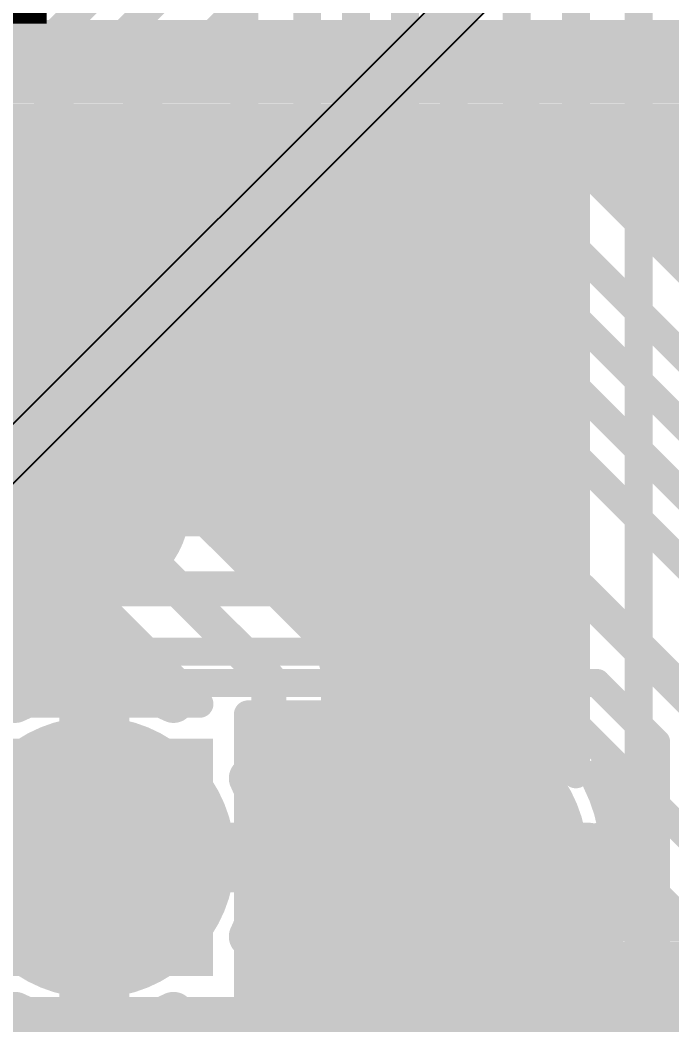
# Model space of a CAD drawing. Header units: millimetres. Extents: x 0.11 to 5.67, y 0.55 to 4.24.
# Drawn here: x 2.3698 to 2.5536, y 2.7903 to 3.0738 of the extents above; entities that cross this region are included whole.
import ezdxf

# ---------------------------------------------------------------- set-up
doc = ezdxf.new("R2010")
doc.units = ezdxf.units.MM
doc.header["$MEASUREMENT"] = 0
for name, color, linetype in [('BottomLayer', 5, 'Continuous'), ('BottomSolder', 6, 'Continuous'), ('InternalPlane1', 76, 'Continuous'), ('InternalPlane2', 16, 'Continuous'), ('MultiLayer', 9, 'Continuous'), ('PadHoleLayer', 156, 'Continuous'), ('TopLayer', 1, 'Continuous'), ('TopOverlay', 2, 'Continuous'), ('TopSolder', 216, 'Continuous'), ('ViaHoleLayer', 16, 'Continuous')]:
    doc.layers.add(name, color=color, linetype=linetype)

# ---------------------------------------------------------------- blocks, each defined once
blk = doc.blocks.new('NANOPINEO_CORE_1')
at = {"layer": 'BottomLayer', "const_width": 0.0315}
blk.add_lwpolyline([(0.66142, -0.49606, 1), (0.69291, -0.49606, 1)], format="xyb", close=True, dxfattribs=at)
at = {"layer": 'BottomLayer'}
blk.add_solid([(0.80807, -0.52756), (0.80807, -0.46457), (0.74508, -0.52756), (0.74508, -0.46457)], dxfattribs=at)
at = {"layer": 'BottomSolder', "const_width": 0.03346}
blk.add_lwpolyline([(0.66043, -0.49606, 1), (0.6939, -0.49606, 1)], format="xyb", close=True, dxfattribs=at)
at = {"layer": 'BottomSolder'}
blk.add_solid([(0.81004, -0.52953), (0.81004, -0.4626), (0.74311, -0.52953), (0.74311, -0.4626)], dxfattribs=at)
at = {"layer": 'InternalPlane1', "const_width": 0.01181}
for points in [[(0.65482, -0.45221, -0.240079), (0.69951, -0.45221)], [(0.75423, -0.45221, -0.240079), (0.79892, -0.45221)], [(0.63332, -0.5184, -0.240079), (0.63332, -0.47372)], [(0.72101, -0.47372, -0.240079), (0.72101, -0.5184)], [(0.73273, -0.5184, -0.240079), (0.73273, -0.47372)], [(0.69951, -0.53991, -0.240079), (0.65482, -0.53991)], [(0.79892, -0.53991, -0.240079), (0.75423, -0.53991)]]:
    blk.add_lwpolyline(points, format="xyb", dxfattribs=at)
at = {"layer": 'InternalPlane1', "const_width": 0.00591}
for points in [[(0.65187, -0.45221, 1), (0.65778, -0.45221, 1)], [(0.69655, -0.45221, 1), (0.70246, -0.45221, 1)], [(0.75128, -0.45221, 1), (0.75719, -0.45221, 1)], [(0.79596, -0.45221, 1), (0.80187, -0.45221, 1)], [(0.63036, -0.47372, 1), (0.63627, -0.47372, 1)], [(0.71806, -0.47372, 1), (0.72397, -0.47372, 1)], [(0.72977, -0.47372, 1), (0.73568, -0.47372, 1)], [(0.63036, -0.5184, 1), (0.63627, -0.5184, 1)], [(0.71806, -0.5184, 1), (0.72397, -0.5184, 1)], [(0.72977, -0.5184, 1), (0.73568, -0.5184, 1)], [(0.65187, -0.53991, 1), (0.65778, -0.53991, 1)], [(0.69655, -0.53991, 1), (0.70246, -0.53991, 1)], [(0.75128, -0.53991, 1), (0.75719, -0.53991, 1)], [(0.79596, -0.53991, 1), (0.80187, -0.53991, 1)]]:
    blk.add_lwpolyline(points, format="xyb", close=True, dxfattribs=at)
at = {"layer": 'InternalPlane2', "const_width": 0.01181}
blk.add_lwpolyline([(0.69951, -0.43991, -0.240079), (0.65482, -0.43991)], format="xyb", dxfattribs=at)
at = {"layer": 'InternalPlane2', "const_width": 0.03968}
for points in [[(0.65732, -0.49606, 1), (0.69701, -0.49606, 1)], [(0.75673, -0.49606, 1), (0.79642, -0.49606, 1)]]:
    blk.add_lwpolyline(points, format="xyb", close=True, dxfattribs=at)
at = {"layer": 'MultiLayer', "const_width": 0.0315}
blk.add_lwpolyline([(0.66142, -0.49606, 1), (0.69291, -0.49606, 1)], format="xyb", close=True, dxfattribs=at)
at = {"layer": 'MultiLayer'}
blk.add_solid([(0.80807, -0.52756), (0.80807, -0.46457), (0.74508, -0.52756), (0.74508, -0.46457)], dxfattribs=at)
at = {"layer": 'PadHoleLayer', "const_width": 0.01969}
for points in [[(0.66732, -0.49606, 1), (0.68701, -0.49606, 1)], [(0.76673, -0.49606, 1), (0.78642, -0.49606, 1)]]:
    blk.add_lwpolyline(points, format="xyb", close=True, dxfattribs=at)
at = {"layer": 'TopLayer', "const_width": 0.0315}
blk.add_lwpolyline([(0.66142, -0.49606, 1), (0.69291, -0.49606, 1)], format="xyb", close=True, dxfattribs=at)
at = {"layer": 'TopLayer'}
blk.add_solid([(0.80807, -0.52756), (0.80807, -0.46457), (0.74508, -0.52756), (0.74508, -0.46457)], dxfattribs=at)
at = {"layer": 'TopOverlay', "const_width": 0.00787}
for points in [[(0.61811, -0.52854), (0.61811, 0.62303)], [(0.63484, -0.54528), (0.61811, -0.52854)], [(0.80807, -0.54528), (0.63484, -0.54528)], [(0.83268, -0.68307), (0.77854, -0.7372)]]:
    blk.add_lwpolyline(points, dxfattribs=at)
at = {"layer": 'TopOverlay', "const_width": 0.00394}
for points in [[(0.61614, -0.52854, 1), (0.62008, -0.52854, 1)], [(0.61614, -0.52854, 1), (0.62008, -0.52854, 1)], [(0.63287, -0.54528, 1), (0.63681, -0.54528, 1)], [(0.63287, -0.54528, 1), (0.63681, -0.54528, 1)]]:
    blk.add_lwpolyline(points, format="xyb", close=True, dxfattribs=at)
at = {"layer": 'TopSolder', "const_width": 0.03346}
blk.add_lwpolyline([(0.66043, -0.49606, 1), (0.6939, -0.49606, 1)], format="xyb", close=True, dxfattribs=at)
at = {"layer": 'TopSolder'}
blk.add_solid([(0.81004, -0.52953), (0.81004, -0.4626), (0.74311, -0.52953), (0.74311, -0.4626)], dxfattribs=at)

msp = doc.modelspace()

# ---------------------------------------------------------------- linework, layer by layer
at = {"layer": 'BottomLayer'}
for points, const_width in [([(2.49213, 3.0437), (2.49213, 3.16634)], 0.00787), ([(2.50984, 3.05104), (2.50984, 3.16634)], 0.00787), ([(2.47835, 3.03799), (2.47835, 3.16063)], 0.00787), ([(2.46457, 3.03228), (2.46457, 3.15492)], 0.00787), ([(2.45079, 3.02657), (2.45079, 3.14922)], 0.00787), ([(2.43307, 3.02657), (2.43307, 3.14188)], 0.00787), ([(2.31985, 3.06987), (2.43307, 3.06987)], 0.00787), ([(2.50984, 3.06987), (4.4252, 3.06987)], 0.00787), ([(2.3175, 3.062), (2.43307, 3.062)], 0.00787), ([(2.50984, 3.062), (2.6561, 3.062)], 0.00787), ([(2.31048, 3.05413), (2.43307, 3.05413)], 0.00787), ([(2.50984, 3.05413), (2.64666, 3.05413)], 0.00787), ([(2.50984, 3.05104), (2.63492, 2.92595)], 0.00787), ([(2.30261, 3.04625), (2.43307, 3.04625)], 0.00787), ([(2.51463, 3.04625), (2.6409, 3.04625)], 0.00787), ([(2.49213, 3.0437), (2.67263, 2.86319)], 0.00787), ([(2.29473, 3.03838), (2.43307, 3.03838)], 0.00787), ([(2.47835, 3.03799), (2.66693, 2.84941)], 0.00787), ([(2.5225, 3.03838), (2.63731, 3.03838)], 0.00787), ([(2.46457, 3.03228), (2.66122, 2.83563)], 0.00787), ([(2.28686, 3.0305), (2.43307, 3.0305)], 0.00787), ([(2.53037, 3.0305), (2.63537, 3.0305)], 0.00787), ([(2.45079, 3.02657), (2.65551, 2.82185)], 0.00787), ([(2.27647, 3.02263), (2.43352, 3.02263)], 0.00787), ([(2.53825, 3.02263), (2.63485, 3.02263)], 0.00787), ([(2.2735, 3.01476), (2.43759, 3.01476)], 0.00787), ([(2.43826, 3.01405), (2.52022, 2.93209)], 0.00787), ([(2.54612, 3.01476), (2.63572, 3.01476)], 0.00787), ([(2.28138, 3.00688), (2.44543, 3.00688)], 0.00787), ([(2.554, 3.00688), (2.63805, 3.00688)], 0.00787), ([(2.28925, 2.99901), (2.4533, 2.99901)], 0.00787), ([(2.29712, 2.99113), (2.46117, 2.99113)], 0.00787), ([(2.305, 2.98326), (2.46905, 2.98326)], 0.00787), ([(2.31287, 2.97539), (2.47692, 2.97539)], 0.00787), ([(2.32075, 2.96751), (2.4848, 2.96751)], 0.00787), ([(2.32862, 2.95964), (2.38187, 2.95964)], 0.00787), ([(2.40159, 2.95964), (2.49267, 2.95964)], 0.00787), ([(2.33353, 2.95472), (2.37426, 2.95472)], 0.00787), ([(2.41191, 2.95176), (2.50054, 2.95176)], 0.00787), ([(2.41608, 2.94389), (2.50842, 2.94389)], 0.00787), ([(2.32579, 2.93602), (2.39173, 2.93602)], 0.00984), ([(2.41732, 2.93602), (2.51629, 2.93602)], 0.00787), ([(2.41702, 2.93209), (2.52022, 2.93209)], 0.00787), ([(2.32615, 2.91339), (2.52756, 2.91339)], 0.00984), ([(2.52756, 2.91339), (2.58071, 2.86024)], 0.00984), ([(2.31988, 2.89567), (2.50591, 2.89567)], 0.00787), ([(2.50591, 2.89567), (2.59449, 2.80709)], 0.00787), ([(2.43406, 2.87795), (2.47444, 2.87795)], 0.00787), ([(2.43406, 2.79429), (2.43406, 2.87795)], 0.00787), ([(2.43406, 2.87302), (2.46525, 2.87302)], 0.00787), ([(2.43406, 2.86515), (2.45674, 2.86515)], 0.00787), ([(2.43406, 2.85728), (2.45158, 2.85728)], 0.00787), ([(2.43406, 2.8494), (2.44849, 2.8494)], 0.00787), ([(2.39075, 2.8376), (2.43012, 2.8376)], 0.01969), ([(2.39075, 2.79823), (2.39075, 2.8376)], 0.01969), ([(2.45079, 2.8376), (2.49016, 2.8376)], 0.01969), ([(2.49016, 2.8376), (2.52953, 2.8376)], 0.01969), ([(2.49016, 2.79823), (2.49016, 2.8376)], 0.01969), ([(2.53307, 2.84345), (2.5689, 2.80762)], 0.00787), ([(2.43406, 2.84153), (2.44703, 2.84153)], 0.00787), ([(2.43406, 2.83365), (2.44703, 2.83365)], 0.00787), ([(2.53328, 2.83365), (2.54287, 2.83365)], 0.00787), ([(2.43406, 2.82578), (2.44849, 2.82578)], 0.00787), ([(2.53182, 2.82578), (2.55074, 2.82578)], 0.00787), ([(2.43406, 2.81791), (2.45159, 2.81791)], 0.00787), ([(2.52873, 2.81791), (2.55861, 2.81791)], 0.00787), ([(2.43406, 2.81003), (2.45676, 2.81003)], 0.00787), ([(2.52356, 2.81003), (2.56649, 2.81003)], 0.00787), ([(2.43406, 2.80216), (2.46527, 2.80216)], 0.00787), ([(2.51505, 2.80216), (2.56938, 2.80216)], 0.00787), ([(2.35335, 2.79429), (2.43406, 2.79429)], 0.00787), ([(2.35335, 2.79428), (2.57233, 2.79428)], 0.00787), ([(2.35335, 2.78641), (2.57941, 2.78641)], 0.00787)]:
    msp.add_lwpolyline(points, dxfattribs=dict(at, const_width=const_width))
for points, const_width in [([(2.4311, 3.06987, 1), (2.43504, 3.06987, 1)], 0.00394), ([(2.50787, 3.06987, 1), (2.51181, 3.06987, 1)], 0.00394), ([(2.4311, 3.062, 1), (2.43504, 3.062, 1)], 0.00394), ([(2.50787, 3.062, 1), (2.51181, 3.062, 1)], 0.00394), ([(2.4311, 3.05413, 1), (2.43504, 3.05413, 1)], 0.00394), ([(2.50787, 3.05413, 1), (2.51181, 3.05413, 1)], 0.00394), ([(2.50787, 3.05104, 1), (2.51181, 3.05104, 1)], 0.00394), ([(2.50787, 3.05104, 1), (2.51181, 3.05104, 1)], 0.00394), ([(2.4311, 3.04625, 1), (2.43504, 3.04625, 1)], 0.00394), ([(2.51266, 3.04625, 1), (2.5166, 3.04625, 1)], 0.00394), ([(2.49016, 3.0437, 1), (2.49409, 3.0437, 1)], 0.00394), ([(2.49016, 3.0437, 1), (2.49409, 3.0437, 1)], 0.00394), ([(2.4311, 3.03838, 1), (2.43504, 3.03838, 1)], 0.00394), ([(2.47638, 3.03799, 1), (2.48032, 3.03799, 1)], 0.00394), ([(2.47638, 3.03799, 1), (2.48032, 3.03799, 1)], 0.00394), ([(2.52053, 3.03838, 1), (2.52447, 3.03838, 1)], 0.00394), ([(2.4626, 3.03228, 1), (2.46654, 3.03228, 1)], 0.00394), ([(2.4626, 3.03228, 1), (2.46654, 3.03228, 1)], 0.00394), ([(2.4311, 3.0305, 1), (2.43504, 3.0305, 1)], 0.00394), ([(2.52841, 3.0305, 1), (2.53234, 3.0305, 1)], 0.00394), ([(2.4311, 3.02657, 1), (2.43504, 3.02657, 1)], 0.00394), ([(2.4311, 3.02657, 1), (2.43504, 3.02657, 1)], 0.00394), ([(2.4311, 3.02657, 1), (2.43504, 3.02657, 1)], 0.00394), ([(2.44882, 3.02657, 1), (2.45276, 3.02657, 1)], 0.00394), ([(2.44882, 3.02657, 1), (2.45276, 3.02657, 1)], 0.00394), ([(2.43155, 3.02263, 1), (2.43548, 3.02263, 1)], 0.00394), ([(2.53628, 3.02263, 1), (2.54022, 3.02263, 1)], 0.00394), ([(2.39665, 3.00591, 1), (2.40846, 3.00591, 1)], 0.01181), ([(2.43562, 3.01476, 1), (2.43956, 3.01476, 1)], 0.00394), ([(2.43629, 3.01405, 1), (2.44023, 3.01405, 1)], 0.00394), ([(2.43629, 3.01405, 1), (2.44023, 3.01405, 1)], 0.00394), ([(2.43629, 3.01405, 1), (2.44023, 3.01405, 1)], 0.00394), ([(2.54415, 3.01476, 1), (2.54809, 3.01476, 1)], 0.00394), ([(2.44346, 3.00688, 1), (2.44739, 3.00688, 1)], 0.00394), ([(2.55203, 3.00688, 1), (2.55597, 3.00688, 1)], 0.00394), ([(2.45133, 2.99901, 1), (2.45527, 2.99901, 1)], 0.00394), ([(2.4592, 2.99113, 1), (2.46314, 2.99113, 1)], 0.00394), ([(2.46708, 2.98326, 1), (2.47102, 2.98326, 1)], 0.00394), ([(2.47495, 2.97539, 1), (2.47889, 2.97539, 1)], 0.00394), ([(2.48283, 2.96751, 1), (2.48676, 2.96751, 1)], 0.00394), ([(2.3799, 2.95964, 1), (2.38384, 2.95964, 1)], 0.00394), ([(2.39962, 2.95964, 1), (2.40356, 2.95964, 1)], 0.00394), ([(2.4907, 2.95964, 1), (2.49464, 2.95964, 1)], 0.00394), ([(2.37229, 2.95472, 1), (2.37623, 2.95472, 1)], 0.00394), ([(2.37229, 2.95472, 1), (2.37623, 2.95472, 1)], 0.00394), ([(2.40994, 2.95176, 1), (2.41388, 2.95176, 1)], 0.00394), ([(2.49857, 2.95176, 1), (2.50251, 2.95176, 1)], 0.00394), ([(2.38583, 2.93602, 1), (2.39764, 2.93602, 1)], 0.01181), ([(2.41412, 2.94389, 1), (2.41805, 2.94389, 1)], 0.00394), ([(2.50645, 2.94389, 1), (2.51039, 2.94389, 1)], 0.00394), ([(2.38927, 2.93602, 1), (2.39419, 2.93602, 1)], 0.00492), ([(2.41535, 2.93602, 1), (2.41929, 2.93602, 1)], 0.00394), ([(2.41535, 2.93602, 1), (2.41929, 2.93602, 1)], 0.00394), ([(2.41535, 2.93602, 1), (2.41929, 2.93602, 1)], 0.00394), ([(2.51432, 2.93602, 1), (2.51826, 2.93602, 1)], 0.00394), ([(2.41505, 2.93209, 1), (2.41899, 2.93209, 1)], 0.00394), ([(2.41505, 2.93209, 1), (2.41899, 2.93209, 1)], 0.00394), ([(2.51825, 2.93209, 1), (2.52219, 2.93209, 1)], 0.00394), ([(2.51825, 2.93209, 1), (2.52219, 2.93209, 1)], 0.00394), ([(2.5251, 2.91339, 1), (2.53002, 2.91339, 1)], 0.00492), ([(2.5251, 2.91339, 1), (2.53002, 2.91339, 1)], 0.00492), ([(2.50394, 2.89567, 1), (2.50787, 2.89567, 1)], 0.00394), ([(2.50394, 2.89567, 1), (2.50787, 2.89567, 1)], 0.00394), ([(2.43209, 2.87795, 1), (2.43602, 2.87795, 1)], 0.00394), ([(2.43209, 2.87795, 1), (2.43602, 2.87795, 1)], 0.00394), ([(2.47247, 2.87795, 1), (2.47641, 2.87795, 1)], 0.00394), ([(2.47247, 2.87795, 1), (2.47641, 2.87795, 1)], 0.00394), ([(2.43209, 2.87302, 1), (2.43602, 2.87302, 1)], 0.00394), ([(2.46328, 2.87302, 1), (2.46722, 2.87302, 1)], 0.00394), ([(2.43209, 2.86515, 1), (2.43602, 2.86515, 1)], 0.00394), ([(2.45478, 2.86515, 1), (2.45871, 2.86515, 1)], 0.00394), ([(2.43209, 2.85728, 1), (2.43602, 2.85728, 1)], 0.00394), ([(2.44961, 2.85728, 1), (2.45355, 2.85728, 1)], 0.00394), ([(2.43209, 2.8494, 1), (2.43602, 2.8494, 1)], 0.00394), ([(2.44652, 2.8494, 1), (2.45046, 2.8494, 1)], 0.00394), ([(2.38583, 2.8376, 1), (2.39567, 2.8376, 1)], 0.00984), ([(2.38583, 2.8376, 1), (2.39567, 2.8376, 1)], 0.00984), ([(2.4252, 2.8376, 1), (2.43504, 2.8376, 1)], 0.00984), ([(2.44587, 2.8376, 1), (2.45571, 2.8376, 1)], 0.00984), ([(2.48524, 2.8376, 1), (2.49508, 2.8376, 1)], 0.00984), ([(2.48524, 2.8376, 1), (2.49508, 2.8376, 1)], 0.00984), ([(2.48524, 2.8376, 1), (2.49508, 2.8376, 1)], 0.00984), ([(2.52461, 2.8376, 1), (2.53445, 2.8376, 1)], 0.00984), ([(2.5311, 2.84345, 1), (2.53504, 2.84345, 1)], 0.00394), ([(2.5311, 2.84345, 1), (2.53504, 2.84345, 1)], 0.00394), ([(2.43209, 2.84153, 1), (2.43602, 2.84153, 1)], 0.00394), ([(2.44506, 2.84153, 1), (2.449, 2.84153, 1)], 0.00394), ([(2.5315, 2.8376, 1), (2.53543, 2.8376, 1)], 0.00394), ([(2.5315, 2.8376, 1), (2.53543, 2.8376, 1)], 0.00394), ([(2.43209, 2.83365, 1), (2.43602, 2.83365, 1)], 0.00394), ([(2.44506, 2.83365, 1), (2.449, 2.83365, 1)], 0.00394), ([(2.53132, 2.83365, 1), (2.53525, 2.83365, 1)], 0.00394), ([(2.5409, 2.83365, 1), (2.54483, 2.83365, 1)], 0.00394), ([(2.43209, 2.82578, 1), (2.43602, 2.82578, 1)], 0.00394), ([(2.44653, 2.82578, 1), (2.45046, 2.82578, 1)], 0.00394), ([(2.52985, 2.82578, 1), (2.53379, 2.82578, 1)], 0.00394), ([(2.54877, 2.82578, 1), (2.55271, 2.82578, 1)], 0.00394), ([(2.43209, 2.81791, 1), (2.43602, 2.81791, 1)], 0.00394), ([(2.44962, 2.81791, 1), (2.45355, 2.81791, 1)], 0.00394), ([(2.52676, 2.81791, 1), (2.5307, 2.81791, 1)], 0.00394), ([(2.43209, 2.81003, 1), (2.43602, 2.81003, 1)], 0.00394), ([(2.45479, 2.81003, 1), (2.45873, 2.81003, 1)], 0.00394), ([(2.52159, 2.81003, 1), (2.52553, 2.81003, 1)], 0.00394), ([(2.38583, 2.79823, 1), (2.39567, 2.79823, 1)], 0.00984), ([(2.48524, 2.79823, 1), (2.49508, 2.79823, 1)], 0.00984), ([(2.43209, 2.80216, 1), (2.43602, 2.80216, 1)], 0.00394), ([(2.4633, 2.80216, 1), (2.46724, 2.80216, 1)], 0.00394), ([(2.51308, 2.80216, 1), (2.51702, 2.80216, 1)], 0.00394), ([(2.43209, 2.79429, 1), (2.43602, 2.79429, 1)], 0.00394), ([(2.43209, 2.79429, 1), (2.43602, 2.79429, 1)], 0.00394)]:
    msp.add_lwpolyline(points, format="xyb", close=True, dxfattribs=dict(at, const_width=const_width))
at = {"layer": 'BottomLayer', "const_width": 0.00787}
for points in [[(2.43826, 3.01405, -0.198912), (2.43307, 3.02657)], [(2.43826, 3.01405, -0.198912), (2.43307, 3.02657)], [(2.37426, 2.95472, -0.655936), (2.41732, 2.93602)], [(2.41732, 2.93602, -0.038635), (2.41702, 2.93209)], [(2.53346, 2.8376, -1.895077), (2.47444, 2.87795)], [(2.53307, 2.84345, -0.033914), (2.53346, 2.8376)]]:
    msp.add_lwpolyline(points, format="xyb", dxfattribs=at)
at = {"layer": 'InternalPlane1', "const_width": 0.02591}
msp.add_lwpolyline([(2.37878, 2.93602, 1), (2.40469, 2.93602, 1)], format="xyb", close=True, dxfattribs=at)
at = {"layer": 'InternalPlane2'}
for p, q in [((2.49579, 3.08787), (2.31961, 2.91169)), ((2.32978, 2.90501), (2.50247, 3.0777))]:
    msp.add_line(p, q, dxfattribs=at)
at = {"layer": 'InternalPlane2', "const_width": 0.01181}
msp.add_lwpolyline([(2.32382, 2.90748), (2.5, 3.08366)], dxfattribs=at)
at = {"layer": 'InternalPlane2', "const_width": 0.02591}
for points in [[(2.38961, 3.00591, 1), (2.41551, 3.00591, 1)], [(2.37878, 2.93602, 1), (2.40469, 2.93602, 1)]]:
    msp.add_lwpolyline(points, format="xyb", close=True, dxfattribs=at)
at = {"layer": 'MultiLayer', "const_width": 0.01181}
for points in [[(2.39665, 3.00591, 1), (2.40846, 3.00591, 1)], [(2.38583, 2.93602, 1), (2.39764, 2.93602, 1)]]:
    msp.add_lwpolyline(points, format="xyb", close=True, dxfattribs=at)
at = {"layer": 'TopLayer'}
for points, const_width in [([(2.29823, 3.00807), (2.42323, 3.13307)], 0.00787), ([(2.31201, 3.00236), (2.43701, 3.12736)], 0.00787), ([(2.52657, 2.86103), (2.52657, 3.12642)], 0.00787), ([(2.54429, 2.69173), (2.54429, 3.12642)], 0.00787), ([(2.32579, 2.99666), (2.45079, 3.12166)], 0.00787), ([(2.3435, 2.98932), (2.46331, 3.10913)], 0.00787), ([(2.42406, 3.06987), (2.52657, 3.06987)], 0.00787), ([(2.41619, 3.062), (2.52657, 3.062)], 0.00787), ([(2.40831, 3.05413), (2.52657, 3.05413)], 0.00787), ([(2.40044, 3.04625), (2.52657, 3.04625)], 0.00787), ([(2.39256, 3.03838), (2.52657, 3.03838)], 0.00787), ([(2.38469, 3.0305), (2.52657, 3.0305)], 0.00787), ([(2.37682, 3.02263), (2.52657, 3.02263)], 0.00787), ([(2.36894, 3.01476), (2.52657, 3.01476)], 0.00787), ([(2.36107, 3.00688), (2.52657, 3.00688)], 0.00787), ([(2.35319, 2.99901), (2.52657, 2.99901)], 0.00787), ([(2.34532, 2.99113), (2.52657, 2.99113)], 0.00787), ([(2.3435, 2.98326), (2.52657, 2.98326)], 0.00787), ([(2.3435, 2.97539), (2.52657, 2.97539)], 0.00787), ([(2.3435, 2.96751), (2.52657, 2.96751)], 0.00787), ([(2.3435, 2.95964), (2.38187, 2.95964)], 0.00787), ([(2.40159, 2.95964), (2.52657, 2.95964)], 0.00787), ([(2.3435, 2.95176), (2.37156, 2.95176)], 0.00787), ([(2.41191, 2.95176), (2.52657, 2.95176)], 0.00787), ([(2.3435, 2.94389), (2.36738, 2.94389)], 0.00787), ([(2.41608, 2.94389), (2.52657, 2.94389)], 0.00787), ([(2.3435, 2.93602), (2.36614, 2.93602)], 0.00787), ([(2.39173, 2.93602), (2.43996, 2.8878)], 0.00984), ([(2.41731, 2.93689), (2.45318, 2.90102)], 0.00787), ([(2.41819, 2.93602), (2.52657, 2.93602)], 0.00787), ([(2.3435, 2.92814), (2.36739, 2.92814)], 0.00787), ([(2.42606, 2.92814), (2.52657, 2.92814)], 0.00787), ([(2.3435, 2.92027), (2.37157, 2.92027)], 0.00787), ([(2.43393, 2.92027), (2.52657, 2.92027)], 0.00787), ([(2.3435, 2.91239), (2.38191, 2.91239)], 0.00787), ([(2.39086, 2.91045), (2.4204, 2.88091)], 0.00787), ([(2.44181, 2.91239), (2.52657, 2.91239)], 0.00787), ([(2.3435, 2.90452), (2.39679, 2.90452)], 0.00787), ([(2.44968, 2.90452), (2.52657, 2.90452)], 0.00787), ([(2.3435, 2.89665), (2.40466, 2.89665)], 0.00787), ([(2.45643, 2.89665), (2.52657, 2.89665)], 0.00787), ([(2.3435, 2.88877), (2.41254, 2.88877)], 0.00787), ([(2.43996, 2.51083), (2.43996, 2.8878)], 0.00984), ([(2.45864, 2.88877), (2.52657, 2.88877)], 0.00787), ([(2.45866, 2.86732), (2.45866, 2.8878)], 0.00787), ([(2.39075, 2.8376), (2.39075, 2.87697)], 0.01969), ([(2.49016, 2.8376), (2.49016, 2.87697)], 0.01969), ([(2.34744, 2.88091), (2.4204, 2.88091)], 0.00787), ([(2.45866, 2.8809), (2.48936, 2.8809)], 0.00787), ([(2.49095, 2.8809), (2.52657, 2.8809)], 0.00787), ([(2.45866, 2.87302), (2.46525, 2.87302)], 0.00787), ([(2.51507, 2.87302), (2.52657, 2.87302)], 0.00787), ([(2.52357, 2.86515), (2.52657, 2.86515)], 0.00787), ([(2.35138, 2.8376), (2.39075, 2.8376)], 0.01969), ([(2.39075, 2.79823), (2.39075, 2.8376)], 0.01969), ([(2.49016, 2.79823), (2.49016, 2.8376)], 0.01969), ([(2.52657, 2.7645), (2.52657, 2.81416)], 0.00787), ([(2.52356, 2.81003), (2.52657, 2.81003)], 0.00787), ([(2.45866, 2.77012), (2.45866, 2.80787)], 0.00787), ([(2.45866, 2.80216), (2.46527, 2.80216)], 0.00787), ([(2.51505, 2.80216), (2.52657, 2.80216)], 0.00787), ([(2.35911, 2.79429), (2.42126, 2.79429)], 0.00787), ([(2.35911, 2.79429), (2.37381, 2.77959)], 0.00787), ([(2.35912, 2.79428), (2.42126, 2.79428)], 0.00787), ([(2.42126, 2.77105), (2.42126, 2.79429)], 0.00787), ([(2.45866, 2.79428), (2.52657, 2.79428)], 0.00787), ([(2.36699, 2.78641), (2.42126, 2.78641)], 0.00787), ([(2.45866, 2.78641), (2.52657, 2.78641)], 0.00787)]:
    msp.add_lwpolyline(points, dxfattribs=dict(at, const_width=const_width))
for points, const_width in [([(2.42209, 3.06987, 1), (2.42603, 3.06987, 1)], 0.00394), ([(2.52461, 3.06987, 1), (2.52854, 3.06987, 1)], 0.00394), ([(2.41422, 3.062, 1), (2.41815, 3.062, 1)], 0.00394), ([(2.52461, 3.062, 1), (2.52854, 3.062, 1)], 0.00394), ([(2.40634, 3.05413, 1), (2.41028, 3.05413, 1)], 0.00394), ([(2.52461, 3.05413, 1), (2.52854, 3.05413, 1)], 0.00394), ([(2.39847, 3.04625, 1), (2.40241, 3.04625, 1)], 0.00394), ([(2.52461, 3.04625, 1), (2.52854, 3.04625, 1)], 0.00394), ([(2.3906, 3.03838, 1), (2.39453, 3.03838, 1)], 0.00394), ([(2.52461, 3.03838, 1), (2.52854, 3.03838, 1)], 0.00394), ([(2.38272, 3.0305, 1), (2.38666, 3.0305, 1)], 0.00394), ([(2.52461, 3.0305, 1), (2.52854, 3.0305, 1)], 0.00394), ([(2.37485, 3.02263, 1), (2.37878, 3.02263, 1)], 0.00394), ([(2.52461, 3.02263, 1), (2.52854, 3.02263, 1)], 0.00394), ([(2.36697, 3.01476, 1), (2.37091, 3.01476, 1)], 0.00394), ([(2.39665, 3.00591, 1), (2.40846, 3.00591, 1)], 0.01181), ([(2.52461, 3.01476, 1), (2.52854, 3.01476, 1)], 0.00394), ([(2.52461, 3.00688, 1), (2.52854, 3.00688, 1)], 0.00394), ([(2.52461, 2.99901, 1), (2.52854, 2.99901, 1)], 0.00394), ([(2.52461, 2.99113, 1), (2.52854, 2.99113, 1)], 0.00394), ([(2.52461, 2.98326, 1), (2.52854, 2.98326, 1)], 0.00394), ([(2.52461, 2.97539, 1), (2.52854, 2.97539, 1)], 0.00394), ([(2.52461, 2.96751, 1), (2.52854, 2.96751, 1)], 0.00394), ([(2.3799, 2.95964, 1), (2.38384, 2.95964, 1)], 0.00394), ([(2.39962, 2.95964, 1), (2.40356, 2.95964, 1)], 0.00394), ([(2.52461, 2.95964, 1), (2.52854, 2.95964, 1)], 0.00394), ([(2.36959, 2.95176, 1), (2.37352, 2.95176, 1)], 0.00394), ([(2.40994, 2.95176, 1), (2.41388, 2.95176, 1)], 0.00394), ([(2.52461, 2.95176, 1), (2.52854, 2.95176, 1)], 0.00394), ([(2.36541, 2.94389, 1), (2.36935, 2.94389, 1)], 0.00394), ([(2.38583, 2.93602, 1), (2.39764, 2.93602, 1)], 0.01181), ([(2.41412, 2.94389, 1), (2.41805, 2.94389, 1)], 0.00394), ([(2.52461, 2.94389, 1), (2.52854, 2.94389, 1)], 0.00394), ([(2.36417, 2.93602, 1), (2.36811, 2.93602, 1)], 0.00394), ([(2.38927, 2.93602, 1), (2.39419, 2.93602, 1)], 0.00492), ([(2.41534, 2.93689, 1), (2.41928, 2.93689, 1)], 0.00394), ([(2.41534, 2.93689, 1), (2.41928, 2.93689, 1)], 0.00394), ([(2.41622, 2.93602, 1), (2.42016, 2.93602, 1)], 0.00394), ([(2.52461, 2.93602, 1), (2.52854, 2.93602, 1)], 0.00394), ([(2.36542, 2.92814, 1), (2.36935, 2.92814, 1)], 0.00394), ([(2.42409, 2.92814, 1), (2.42803, 2.92814, 1)], 0.00394), ([(2.52461, 2.92814, 1), (2.52854, 2.92814, 1)], 0.00394), ([(2.3696, 2.92027, 1), (2.37354, 2.92027, 1)], 0.00394), ([(2.43197, 2.92027, 1), (2.4359, 2.92027, 1)], 0.00394), ([(2.52461, 2.92027, 1), (2.52854, 2.92027, 1)], 0.00394), ([(2.37994, 2.91239, 1), (2.38388, 2.91239, 1)], 0.00394), ([(2.38889, 2.91045, 1), (2.39283, 2.91045, 1)], 0.00394), ([(2.38889, 2.91045, 1), (2.39283, 2.91045, 1)], 0.00394), ([(2.43984, 2.91239, 1), (2.44378, 2.91239, 1)], 0.00394), ([(2.52461, 2.91239, 1), (2.52854, 2.91239, 1)], 0.00394), ([(2.39482, 2.90452, 1), (2.39876, 2.90452, 1)], 0.00394), ([(2.44771, 2.90452, 1), (2.45165, 2.90452, 1)], 0.00394), ([(2.52461, 2.90452, 1), (2.52854, 2.90452, 1)], 0.00394), ([(2.45122, 2.90102, 1), (2.45515, 2.90102, 1)], 0.00394), ([(2.45122, 2.90102, 1), (2.45515, 2.90102, 1)], 0.00394), ([(2.45122, 2.90102, 1), (2.45515, 2.90102, 1)], 0.00394), ([(2.40269, 2.89665, 1), (2.40663, 2.89665, 1)], 0.00394), ([(2.45447, 2.89665, 1), (2.4584, 2.89665, 1)], 0.00394), ([(2.52461, 2.89665, 1), (2.52854, 2.89665, 1)], 0.00394), ([(2.41057, 2.88877, 1), (2.41451, 2.88877, 1)], 0.00394), ([(2.4375, 2.8878, 1), (2.44242, 2.8878, 1)], 0.00492), ([(2.4375, 2.8878, 1), (2.44242, 2.8878, 1)], 0.00492), ([(2.45667, 2.88877, 1), (2.4606, 2.88877, 1)], 0.00394), ([(2.45669, 2.8878, 1), (2.46063, 2.8878, 1)], 0.00394), ([(2.45669, 2.8878, 1), (2.46063, 2.8878, 1)], 0.00394), ([(2.45669, 2.8878, 1), (2.46063, 2.8878, 1)], 0.00394), ([(2.52461, 2.88877, 1), (2.52854, 2.88877, 1)], 0.00394), ([(2.38583, 2.87697, 1), (2.39567, 2.87697, 1)], 0.00984), ([(2.48524, 2.87697, 1), (2.49508, 2.87697, 1)], 0.00984), ([(2.41844, 2.88091, 1), (2.42237, 2.88091, 1)], 0.00394), ([(2.41844, 2.88091, 1), (2.42237, 2.88091, 1)], 0.00394), ([(2.45669, 2.8809, 1), (2.46063, 2.8809, 1)], 0.00394), ([(2.48739, 2.8809, 1), (2.49133, 2.8809, 1)], 0.00394), ([(2.48898, 2.8809, 1), (2.49292, 2.8809, 1)], 0.00394), ([(2.52461, 2.8809, 1), (2.52854, 2.8809, 1)], 0.00394), ([(2.45669, 2.87302, 1), (2.46063, 2.87302, 1)], 0.00394), ([(2.46328, 2.87302, 1), (2.46722, 2.87302, 1)], 0.00394), ([(2.5131, 2.87302, 1), (2.51704, 2.87302, 1)], 0.00394), ([(2.52461, 2.87302, 1), (2.52854, 2.87302, 1)], 0.00394), ([(2.45669, 2.86732, 1), (2.46063, 2.86732, 1)], 0.00394), ([(2.45669, 2.86732, 1), (2.46063, 2.86732, 1)], 0.00394), ([(2.5216, 2.86515, 1), (2.52554, 2.86515, 1)], 0.00394), ([(2.52461, 2.86515, 1), (2.52854, 2.86515, 1)], 0.00394), ([(2.52461, 2.86103, 1), (2.52854, 2.86103, 1)], 0.00394), ([(2.52461, 2.86103, 1), (2.52854, 2.86103, 1)], 0.00394), ([(2.38583, 2.8376, 1), (2.39567, 2.8376, 1)], 0.00984), ([(2.38583, 2.8376, 1), (2.39567, 2.8376, 1)], 0.00984), ([(2.38583, 2.8376, 1), (2.39567, 2.8376, 1)], 0.00984), ([(2.48524, 2.8376, 1), (2.49508, 2.8376, 1)], 0.00984), ([(2.48524, 2.8376, 1), (2.49508, 2.8376, 1)], 0.00984), ([(2.52461, 2.81416, 1), (2.52854, 2.81416, 1)], 0.00394), ([(2.52461, 2.81416, 1), (2.52854, 2.81416, 1)], 0.00394), ([(2.52159, 2.81003, 1), (2.52553, 2.81003, 1)], 0.00394), ([(2.52461, 2.81003, 1), (2.52854, 2.81003, 1)], 0.00394), ([(2.45669, 2.80787, 1), (2.46063, 2.80787, 1)], 0.00394), ([(2.45669, 2.80787, 1), (2.46063, 2.80787, 1)], 0.00394), ([(2.38583, 2.79823, 1), (2.39567, 2.79823, 1)], 0.00984), ([(2.48524, 2.79823, 1), (2.49508, 2.79823, 1)], 0.00984), ([(2.45669, 2.80216, 1), (2.46063, 2.80216, 1)], 0.00394), ([(2.4633, 2.80216, 1), (2.46724, 2.80216, 1)], 0.00394), ([(2.51308, 2.80216, 1), (2.51702, 2.80216, 1)], 0.00394), ([(2.52461, 2.80216, 1), (2.52854, 2.80216, 1)], 0.00394), ([(2.41929, 2.79429, 1), (2.42323, 2.79429, 1)], 0.00394), ([(2.41929, 2.79429, 1), (2.42323, 2.79429, 1)], 0.00394), ([(2.41929, 2.79428, 1), (2.42323, 2.79428, 1)], 0.00394), ([(2.45669, 2.79428, 1), (2.46063, 2.79428, 1)], 0.00394), ([(2.52461, 2.79428, 1), (2.52854, 2.79428, 1)], 0.00394)]:
    msp.add_lwpolyline(points, format="xyb", close=True, dxfattribs=dict(at, const_width=const_width))
at = {"layer": 'TopLayer', "const_width": 0.00787}
for points in [[(2.39086, 2.91045, -2.302546), (2.41731, 2.93689)], [(2.45318, 2.90102, -0.198912), (2.45866, 2.8878)], [(2.45318, 2.90102, -0.198912), (2.45866, 2.8878)], [(2.45866, 2.86732, -0.487165), (2.52657, 2.86103)], [(2.52657, 2.81416, -0.487165), (2.45866, 2.80787)]]:
    msp.add_lwpolyline(points, format="xyb", dxfattribs=at)
at = {"layer": 'ViaHoleLayer', "const_width": 0.00591}
for points in [[(2.39961, 3.00591, 1), (2.40551, 3.00591, 1)], [(2.38878, 2.93602, 1), (2.39468, 2.93602, 1)]]:
    msp.add_lwpolyline(points, format="xyb", close=True, dxfattribs=at)

# ---------------------------------------------------------------- block references
at = {"rotation": 180}
msp.add_blockref('NANOPINEO_CORE_1', (3.16732, 2.34154), dxfattribs=at)

# ---------------------------------------------------------------- texts
at = {"layer": 'TopOverlay'}
msp.add_text('M1', height=0.031496, dxfattribs=at).set_placement((2.32087, 3.07283))

doc.saveas('drawing.dxf')
